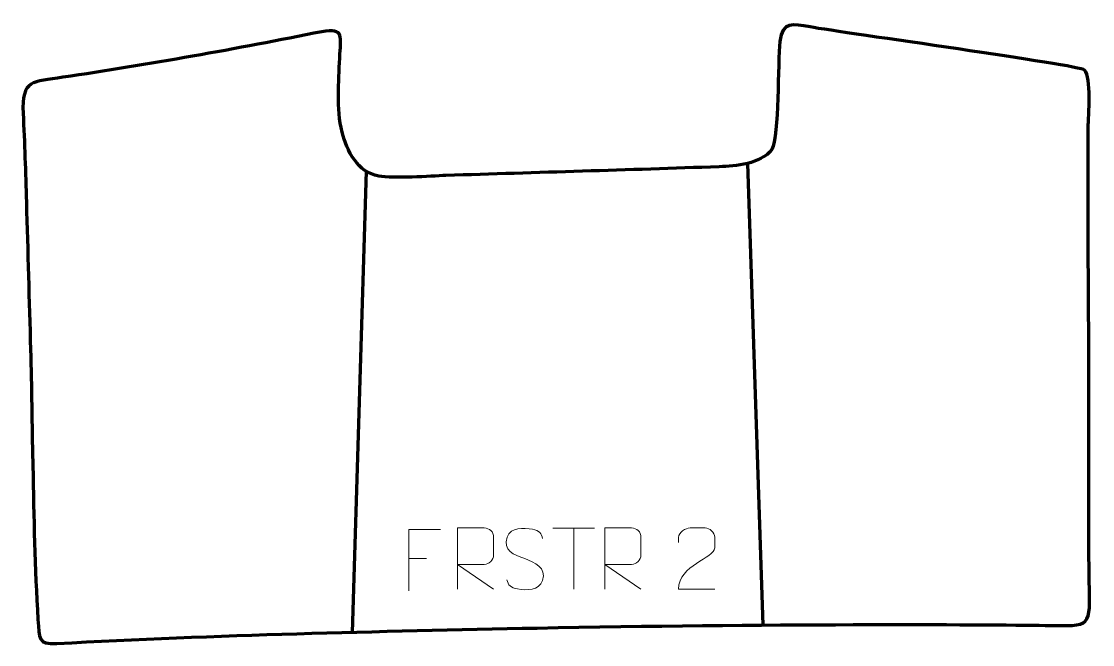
# Model space of a CAD drawing. Header units: millimetres. Extents: x -670 to -234, y 187 to 441.
import ezdxf

# ---------------------------------------------------------------- set-up
doc = ezdxf.new("R2010")
doc.units = ezdxf.units.MM
doc.header["$MEASUREMENT"] = 0
doc.layers.add('layer 1', color=7, linetype='Continuous', plot=False)
doc.layers.add('layer 2', color=7, linetype='Continuous')
doc.layers.add('layer 3', color=7, linetype='Continuous')

msp = doc.modelspace()

# ---------------------------------------------------------------- linework, layer by layer
at = {"layer": 'layer 1', "color": 250, "lineweight": 9}
for points, knots in [([(-499.7906, 234.1848), (-499.7906, 234.1848), (-512.6646, 234.1848), (-512.6646, 234.1848), (-512.6646, 234.1848), (-512.6646, 234.1848), (-512.6646, 209.2312), (-512.6646, 209.2312)], [0, 0, 0, 0, 0.33333333, 0.33333333, 0.33333333, 0.33333333, 1, 1, 1, 1]), ([(-492.8285, 209.8284), (-492.8285, 209.8284), (-492.8285, 234.7819), (-492.8285, 234.7819), (-492.8285, 234.7819), (-489.2337, 234.7819), (-485.6382, 234.7819), (-482.043, 234.7819), (-482.043, 234.7819), (-479.7177, 234.7442), (-478.1604, 233.2542), (-478.1645, 230.8878), (-478.1645, 230.8878), (-478.1649, 228.8523), (-478.1649, 225.7929), (-478.1645, 223.7569), (-478.1645, 223.7569), (-478.171, 221.8814), (-479.9833, 219.9396), (-481.9928, 219.9205), (-481.9928, 219.9205), (-481.9928, 219.9205), (-492.8285, 219.9205), (-492.8285, 219.9205), (-492.8285, 219.9205), (-492.8285, 219.9205), (-478.1738, 209.8284), (-478.1738, 209.8284)], [0, 0, 0, 0, 0.125, 0.125, 0.125, 0.125, 0.25, 0.25, 0.25, 0.25, 0.375, 0.375, 0.375, 0.375, 0.5, 0.5, 0.5, 0.5, 0.625, 0.625, 0.625, 0.625, 0.75, 0.75, 0.75, 0.75, 1, 1, 1, 1]), ([(-465.4964, 222.3051), (-469.7447, 223.7755), (-474.6528, 225.5713), (-472.6477, 231.0916), (-472.6477, 231.0916), (-471.1442, 235.2315), (-465.9306, 234.843), (-462.327, 234.2419), (-462.327, 234.2419), (-459.4664, 233.7647), (-458.6017, 232.5515), (-458.2911, 230.4674)], [0, 0, 0, 0, 0.25, 0.25, 0.25, 0.25, 0.5, 0.5, 0.5, 0.5, 1, 1, 1, 1]), ([(-432.8285, 209.8283), (-432.8285, 209.8283), (-432.8285, 234.7818), (-432.8285, 234.7818), (-432.8285, 234.7818), (-429.2337, 234.7818), (-425.6382, 234.7818), (-422.043, 234.7818), (-422.043, 234.7818), (-419.7177, 234.7441), (-418.1604, 233.2541), (-418.1645, 230.8877), (-418.1645, 230.8877), (-418.1649, 228.8522), (-418.1649, 225.7928), (-418.1645, 223.7568), (-418.1645, 223.7568), (-418.171, 221.8813), (-419.9833, 219.9395), (-421.9928, 219.9204), (-421.9928, 219.9204), (-421.9928, 219.9204), (-432.8285, 219.9204), (-432.8285, 219.9204), (-432.8285, 219.9204), (-432.8285, 219.9204), (-418.1738, 209.8283), (-418.1738, 209.8283)], [0, 0, 0, 0, 0.125, 0.125, 0.125, 0.125, 0.25, 0.25, 0.25, 0.25, 0.375, 0.375, 0.375, 0.375, 0.5, 0.5, 0.5, 0.5, 0.625, 0.625, 0.625, 0.625, 0.75, 0.75, 0.75, 0.75, 1, 1, 1, 1]), ([(-388.125, 209.8179), (-393.0394, 209.8182), (-397.9538, 209.8182), (-402.8679, 209.8179), (-402.8679, 209.8179), (-402.8679, 219.7502), (-388.2169, 222.3914), (-388.125, 226.7017), (-388.125, 226.7017), (-388.1253, 228.1258), (-388.1253, 229.5495), (-388.125, 230.9728), (-388.125, 230.9728), (-388.1419, 233.0499), (-390.2647, 234.7747), (-391.9357, 234.792), (-391.9357, 234.792), (-394.0089, 234.7916), (-396.0818, 234.7916), (-398.1542, 234.792), (-398.1542, 234.792), (-399.9763, 234.8085), (-402.801, 233.0164), (-402.8679, 230.9228), (-402.8679, 230.9228), (-402.8679, 230.9228), (-402.8679, 228.868), (-402.8679, 228.868)], [0, 0, 0, 0, 0.125, 0.125, 0.125, 0.125, 0.25, 0.25, 0.25, 0.25, 0.375, 0.375, 0.375, 0.375, 0.5, 0.5, 0.5, 0.5, 0.625, 0.625, 0.625, 0.625, 0.75, 0.75, 0.75, 0.75, 1, 1, 1, 1]), ([(-465.4964, 222.305), (-461.4778, 220.6583), (-456.4483, 218.77), (-458.2823, 213.4097), (-458.2823, 213.4097), (-459.7421, 209.1433), (-464.6529, 209.4), (-468.379, 209.9547), (-468.379, 209.9547), (-471.129, 210.3645), (-472.3499, 211.578), (-472.7279, 213.6902)], [0, 0, 0, 0, 0.25, 0.25, 0.25, 0.25, 0.5, 0.5, 0.5, 0.5, 1, 1, 1, 1])]:
    msp.add_open_spline(points, degree=3, knots=knots, dxfattribs=at)
for points in [[(-453.99, 234.7583), (-453.99, 234.7583), (-437.0028, 234.7583), (-437.0028, 234.7583)], [(-445.4962, 209.8283), (-445.4962, 209.8283), (-445.4962, 234.7818), (-445.4962, 234.7818)], [(-512.6646, 222.3051), (-512.6646, 222.3051), (-505.4965, 222.3051), (-505.4965, 222.3051)]]:
    msp.add_open_spline(points, degree=3, dxfattribs=at)
at = {"layer": 'layer 2', "color": 142, "lineweight": 158}
for points in [[(-530.0513, 379.9851), (-530.0513, 379.9851), (-535.8217, 192.1846), (-535.8217, 192.1846)], [(-374.7875, 383.1634), (-374.7875, 383.1634), (-368.5718, 195.2609), (-368.5718, 195.2609)]]:
    msp.add_open_spline(points, degree=3, dxfattribs=at)
at = {"layer": 'layer 3', "color": 242, "lineweight": 158}
msp.add_open_spline([(-666.7312, 307.3795), (-667.3, 327.3684), (-667.8689, 347.3573), (-668.4377, 367.3462), (-668.4377, 367.3462), (-668.7847, 379.5377), (-669.1598, 391.3867), (-669.7702, 403.5774), (-669.7702, 403.5774), (-670.4568, 417.289), (-665.867, 416.4052), (-653.5823, 418.2177), (-653.5823, 418.2177), (-619.0514, 423.3124), (-582.4305, 429.8008), (-548.1653, 436.7726), (-548.1653, 436.7726), (-538.6902, 438.4088), (-540.4476, 434.7517), (-540.8121, 426.0296), (-540.8121, 426.0296), (-541.2296, 416.0387), (-542.2441, 405.6724), (-539.8367, 395.8831), (-539.8367, 395.8831), (-537.9516, 388.2177), (-533.4034, 379.4914), (-524.9272, 377.9653), (-524.9272, 377.9653), (-518.8587, 376.8727), (-503.9166, 378.015), (-497.5699, 378.2212), (-497.5699, 378.2212), (-460.5118, 379.4259), (-423.39, 380.4933), (-386.344, 381.8045), (-386.344, 381.8045), (-379.3851, 382.0508), (-369.5907, 382.878), (-364.8003, 388.7728), (-364.8003, 388.7728), (-361.8219, 394.4905), (-362.5286, 424.0904), (-361.5794, 432.8075), (-361.5794, 432.8075), (-360.6931, 440.9467), (-356.2045, 439.921), (-349.3034, 438.6998), (-349.3034, 438.6998), (-335.7932, 436.3092), (-239.3066, 423.08), (-237.4997, 421.1759), (-237.4997, 421.1759), (-234.5875, 418.107), (-235.9317, 402.7607), (-235.9801, 397.7378), (-235.9801, 397.7378), (-236.2987, 364.7195), (-235.806, 331.6433), (-235.7352, 298.6179), (-235.7352, 298.6179), (-235.6855, 270.2818), (-236.0196, 241.4148), (-235.5569, 213.1457), (-235.5569, 213.1457), (-235.2451, 194.1008), (-234.2261, 194.8146), (-253.4947, 195.1354), (-253.4947, 195.1354), (-277.3523, 195.5325), (-369.4236, 195.8874), (-460.45, 194.06), (-460.45, 194.06), (-525.5028, 192.7363), (-591.1304, 191.2911), (-656.0796, 187.7453), (-656.0796, 187.7453), (-663.7985, 187.3239), (-663.2139, 189.6287), (-663.7103, 197.5037), (-663.7103, 197.5037), (-665.034, 218.5031), (-665.3748, 239.0438), (-665.8241, 260.0481), (-665.8241, 260.0481), (-665.8241, 260.0481), (-665.8555, 261.5144), (-665.8555, 261.5144), (-665.8555, 261.5144), (-666.1891, 276.7911), (-666.3321, 292.1159), (-666.7312, 307.3795)], degree=3, knots=[0, 0, 0, 0, 0.04166667, 0.04166667, 0.04166667, 0.04166667, 0.08333333, 0.08333333, 0.08333333, 0.08333333, 0.125, 0.125, 0.125, 0.125, 0.16666667, 0.16666667, 0.16666667, 0.16666667, 0.20833333, 0.20833333, 0.20833333, 0.20833333, 0.25, 0.25, 0.25, 0.25, 0.29166667, 0.29166667, 0.29166667, 0.29166667, 0.33333333, 0.33333333, 0.33333333, 0.33333333, 0.375, 0.375, 0.375, 0.375, 0.41666667, 0.41666667, 0.41666667, 0.41666667, 0.45833333, 0.45833333, 0.45833333, 0.45833333, 0.5, 0.5, 0.5, 0.5, 0.54166667, 0.54166667, 0.54166667, 0.54166667, 0.58333333, 0.58333333, 0.58333333, 0.58333333, 0.625, 0.625, 0.625, 0.625, 0.66666667, 0.66666667, 0.66666667, 0.66666667, 0.70833333, 0.70833333, 0.70833333, 0.70833333, 0.75, 0.75, 0.75, 0.75, 0.79166667, 0.79166667, 0.79166667, 0.79166667, 0.83333333, 0.83333333, 0.83333333, 0.83333333, 0.875, 0.875, 0.875, 0.875, 0.91666667, 0.91666667, 0.91666667, 0.91666667, 1, 1, 1, 1], dxfattribs=at)

doc.saveas('drawing.dxf')
